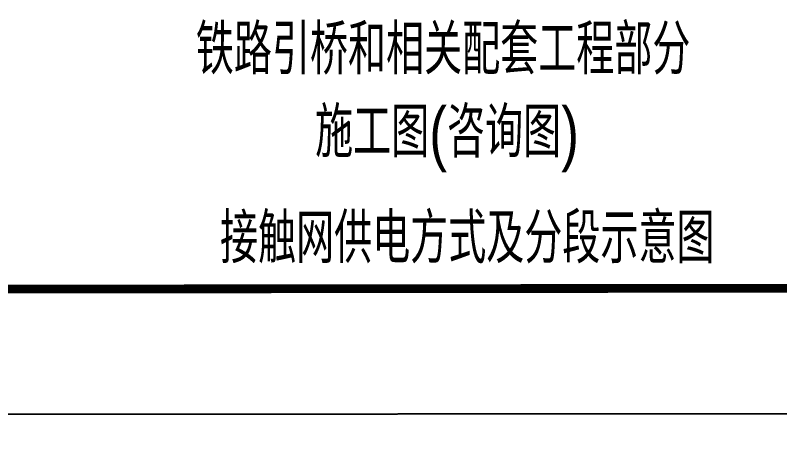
# Model space of a CAD drawing. Header units: millimetres. Extents: x 127 to 2034, y 513 to 812.
# Drawn here: x 1898.3 to 1959.3, y 513.2 to 546.8 of the extents above; entities that cross this region are included whole.
import ezdxf
from ezdxf.enums import TextEntityAlignment as Align

# ---------------------------------------------------------------- set-up
doc = ezdxf.new("R2010")
doc.units = ezdxf.units.MM
doc.layers.add('图框', color=7, linetype='Continuous')
doc.layers.add('牵引所', color=6, linetype='Continuous')
doc.styles.add('文字', font='ttt.shx', dxfattribs={"width": 0.8, "bigfont": 'rsdhz.shx'})

msp = doc.modelspace()

# ---------------------------------------------------------------- linework, layer by layer
at = {"color": 144}
msp.add_line((1843.905, 524.883), (2023.905, 524.883), dxfattribs=at)
at = {"layer": '图框', "color": 5, "linetype": 'Continuous', "ltscale": 0.6, "const_width": 0.7}
msp.add_lwpolyline([(2023.885, 525.047), (2023.885, 802.047), (152.497, 800.193), (152.497, 523.193)], close=True, dxfattribs=at)
at = {"layer": '牵引所'}
msp.add_line((127.497, 513.193), (2033.885, 515.047), dxfattribs=at)

# ---------------------------------------------------------------- texts
at = {"color": 4, "style": '文字', "width": 0.8}
for s, p in [('铁路引桥和相关配套工程部分', (1932.443, 542.083)), ('施工图(咨询图)', (1932.758, 535.465))]:
    msp.add_text(s, height=4, dxfattribs=at).set_placement(p, align=Align.CENTER)
msp.add_text('接触网供电方式及分段示意图', height=4, dxfattribs=at).set_placement((1934.372, 528.986), align=Align.MIDDLE_CENTER)

doc.saveas('drawing.dxf')
